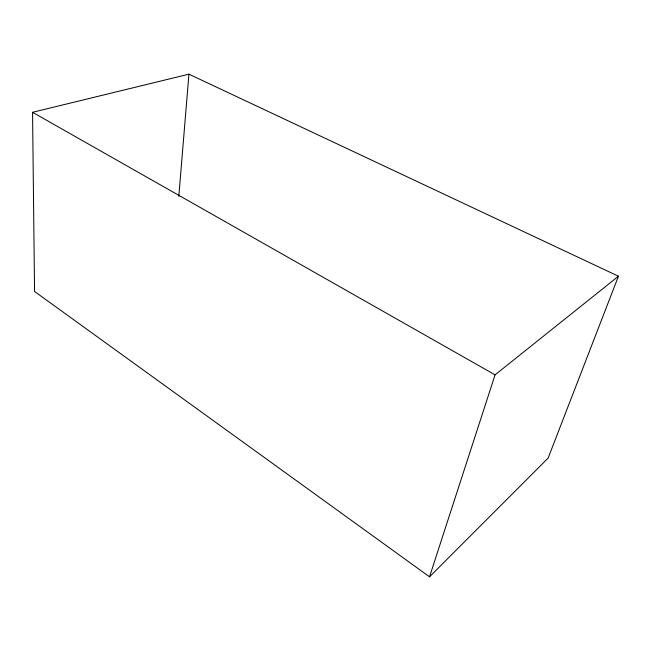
<?xml version="1.0" encoding="UTF-8"?>
<svg xmlns="http://www.w3.org/2000/svg" width="651" height="651" viewBox="0 0 651 651"><rect width="100%" height="100%" fill="white"/><g stroke="black" fill="none" stroke-linecap="round" stroke-linejoin="round"><path stroke-width="0.98" d="M178.813 196.382L188.928 74.173L32.55 112.297L34.552 291.469L429.53 576.827L548.118 458.109L618.45 276.227L188.928 74.173M429.53 576.827L495.061 374.854L618.45 276.227M32.55 112.297L495.061 374.854"/></g></svg>
